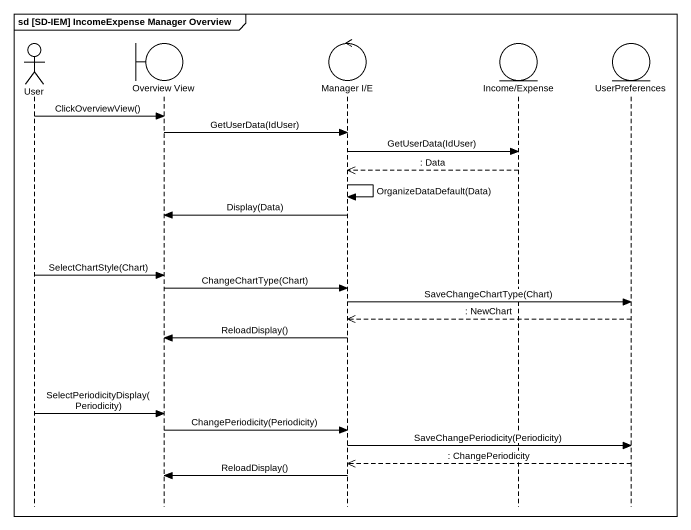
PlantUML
@startuml
mainframe sd [SD-IEM] IncomeExpense Manager Overview
hide footbox
actor User
boundary "Overview View" as Overview_View
control "Manager I/E" as Manager_I_E
entity "Income/Expense" as Income_Expense
entity UserPreferences

User -> Overview_View : ClickOverviewView()
Overview_View -> Manager_I_E : GetUserData(IdUser)
Manager_I_E -> Income_Expense : GetUserData(IdUser)
Income_Expense -->> Manager_I_E : : Data
Manager_I_E -> Manager_I_E : OrganizeDataDefault(Data)
Manager_I_E -> Overview_View : Display(Data)
User -> Overview_View : SelectChartStyle(Chart)
Overview_View -> Manager_I_E : ChangeChartType(Chart)
Manager_I_E -> UserPreferences : SaveChangeChartType(Chart)
UserPreferences -->> Manager_I_E : : NewChart
Manager_I_E -> Overview_View : ReloadDisplay()
User -> Overview_View : SelectPeriodicityDisplay(Periodicity)
Overview_View -> Manager_I_E : ChangePeriodicity(Periodicity)
Manager_I_E -> UserPreferences : SaveChangePeriodicity(Periodicity)
UserPreferences -->> Manager_I_E : : ChangePeriodicity
Manager_I_E -> Overview_View : ReloadDisplay()
@enduml
